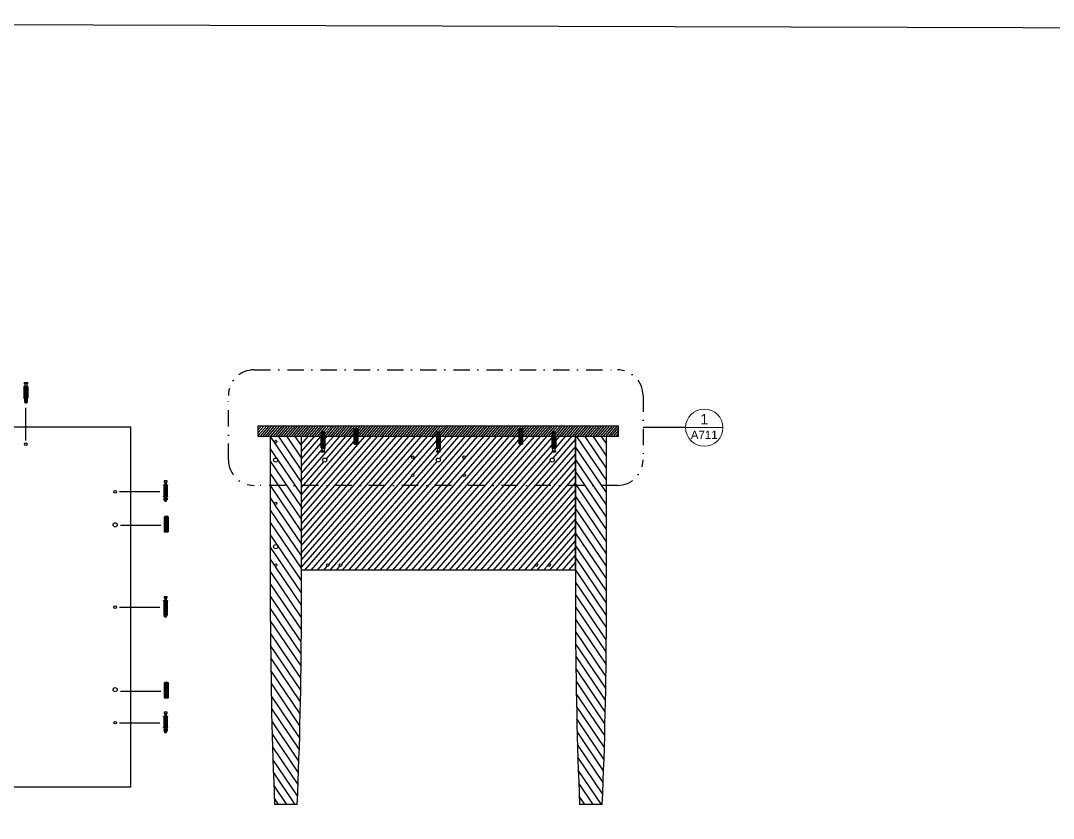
# Model space of a CAD drawing. Header units: millimetres. Extents: x -69 to 1786, y -423 to 409.
# Drawn here: x 188.2 to 388.9, y -85.3 to 69.6 of the extents above; entities that cross this region are included whole.
import ezdxf
from ezdxf.enums import TextEntityAlignment as Align

# ---------------------------------------------------------------- set-up
doc = ezdxf.new("R2010")
doc.units = ezdxf.units.MM
doc.header["$LTSCALE"] = 0.5
doc.linetypes.add('TRATTOPUNTO2', pattern=[12.7, 6.35, -3.175, 0, -3.175])
doc.layers.add('A-ANNO-SYMB', color=202, linetype='Continuous', lineweight=18)
for name, color, linetype in [('ALTRE LINEE', 70, 'Continuous'), ('CONTRONO SEZIONI', 26, 'Continuous'), ('G-ANNO-GEOMETRY', 7, 'Continuous'), ('linee sezionate', 5, 'Continuous'), ('SIMBOLI', 201, 'Continuous'), ('viti', 240, 'Continuous')]:
    doc.layers.add(name, color=color, linetype=linetype)
doc.styles.add('ARIAL', font='arial.ttf')
doc.styles.get("Standard").update_dxf_attribs({"font": 'arial.ttf'})

# ---------------------------------------------------------------- blocks, each defined once
blk = doc.blocks.new('DETAGLI')
at = {"layer": 'A-ANNO-SYMB', "linetype": 'Continuous'}
blk.add_line((486.66, 356.17), (504.76, 356.17), dxfattribs=at)
blk.add_circle((495.71, 356.17), 9.05, dxfattribs=at)
for tag, p in [('TAVOLA', (495.71, 362.76)), ('SEZIONE', (495.71, 354.67))]:
    blk.add_attdef(tag, text='', height=5, dxfattribs=at).set_placement(p, align=Align.TOP_CENTER)

msp = doc.modelspace()

# ---------------------------------------------------------------- hatches: boundary and pattern name
at = {"layer": 'ALTRE LINEE'}
h = msp.add_hatch(dxfattribs=at)
h.set_pattern_fill('ANSI31', color=256, scale=0.12, angle=184)
h.set_pattern_definition([(229, (-46.7089, 201.66654), (0.28754435, -0.2499585), [])])
h.paths.add_polyline_path([(269.19, -10.28), (269.19, -10.35), (269.1, -10.32), (269.1, -10.39), (269.19, -10.41), (269.19, -10.49), (269.1, -10.46), (269.1, -10.53), (269.19, -10.55), (269.19, -10.63), (269.1, -10.61), (269.1, -10.67), (269.19, -10.69), (269.19, -10.77), (269.1, -10.75), (269.1, -10.81), (269.19, -10.83), (269.19, -10.93), (269.1, -10.91), (269.1, -10.97), (269.19, -11), (269.19, -11.13), (269.02, -11.13), (253.79, -11.13), (253.79, -9.77), (253.67, -9.62), (253.11, -9.62), (252.99, -9.77), (252.99, -11.13), (247.26, -11.13), (247.26, -11.07), (247.18, -11.05), (247.18, -10.95), (247.26, -10.97), (247.26, -10.91), (247.18, -10.89), (247.18, -10.81), (247.26, -10.83), (247.26, -10.77), (247.18, -10.74), (247.18, -10.66), (247.26, -10.69), (247.26, -10.62), (247.18, -10.6), (247.18, -10.52), (247.26, -10.55), (247.26, -10.48), (247.18, -10.46), (247.18, -10.28, 0.427564), (246.77, -10.28), (246.77, -10.35), (246.68, -10.32), (246.68, -10.39), (246.77, -10.41), (246.77, -10.49), (246.68, -10.46), (246.68, -10.53), (246.77, -10.55), (246.77, -10.63), (246.68, -10.61), (246.68, -10.67), (246.77, -10.69), (246.77, -10.77), (246.68, -10.75), (246.68, -10.81), (246.77, -10.83), (246.77, -10.93), (246.68, -10.91), (246.68, -10.97), (246.77, -11), (246.77, -11.13), (246.6, -11.13), (234.4, -11.13), (234.4, -9.08), (304.4, -9.08), (304.4, -11.13), (292.1, -11.13), (292.1, -11.07), (292.02, -11.05), (292.02, -10.95), (292.1, -10.97), (292.1, -10.91), (292.02, -10.89), (292.02, -10.81), (292.1, -10.83), (292.1, -10.77), (292.02, -10.74), (292.02, -10.66), (292.1, -10.69), (292.1, -10.62), (292.02, -10.6), (292.02, -10.52), (292.1, -10.55), (292.1, -10.48), (292.02, -10.46), (292.02, -10.28, 0.427564), (291.61, -10.28), (291.61, -10.35), (291.52, -10.32), (291.52, -10.39), (291.61, -10.41), (291.61, -10.49), (291.52, -10.46), (291.52, -10.53), (291.61, -10.55), (291.61, -10.63), (291.52, -10.61), (291.52, -10.67), (291.61, -10.69), (291.61, -10.77), (291.52, -10.75), (291.52, -10.81), (291.61, -10.83), (291.61, -10.93), (291.52, -10.91), (291.52, -10.97), (291.61, -11), (291.61, -11.13), (291.44, -11.13), (285.82, -11.13), (285.82, -9.77), (285.7, -9.62), (285.14, -9.62), (285.02, -9.77), (285.02, -11.13), (269.68, -11.13), (269.68, -11.07), (269.6, -11.05), (269.6, -10.95), (269.68, -10.97), (269.68, -10.91), (269.6, -10.89), (269.6, -10.81), (269.68, -10.83), (269.68, -10.77), (269.6, -10.74), (269.6, -10.66), (269.68, -10.69), (269.68, -10.62), (269.6, -10.6), (269.6, -10.52), (269.68, -10.55), (269.68, -10.48), (269.6, -10.46), (269.6, -10.28, 0.427564)])
h = msp.add_hatch(dxfattribs=at)
h.set_pattern_fill('ANSI31', color=256, scale=0.42, angle=79)
h.set_pattern_definition([(124, (-46.7089, 201.6665), (-1.1055216, -0.7456837), [])])
h.paths.add_polyline_path([(242.78, -47.13, -0.009912), (241.98, -82.63), (237.58, -82.63, -0.009914), (236.78, -47.13), (236.78, -11.13), (242.78, -11.13)])
h.paths.add_polyline_path([(238.18, -32.54, 1), (237.38, -32.54, 1)], flags=16)
h.paths.add_polyline_path([(237.54, -36.13, 1), (238.02, -36.13, 1)], flags=16)
h.paths.add_polyline_path([(238.02, -24.13, 1), (237.54, -24.13, 1)], flags=16)
h.paths.add_polyline_path([(238.18, -15.73, 1), (237.38, -15.73, 1)], flags=16)
h.paths.add_polyline_path([(238.02, -12.13, 1), (237.54, -12.13, 1)], flags=16)
h.paths.add_polyline_path([(302.03, -47.13, -0.009914), (301.23, -82.63), (296.83, -82.63, -0.009912), (296.03, -47.13), (296.03, -11.13), (302.03, -11.13)])
h = msp.add_hatch(dxfattribs=at)
h.set_pattern_fill('ANSI31', color=256, scale=0.29, angle=184)
h.set_pattern_definition([(229, (-46.7089, 201.6665), (0.6948988, -0.6040664), [])])
h.paths.add_polyline_path([(296.03, -37.13), (242.78, -37.13), (242.78, -11.13), (246.6, -11.13), (246.6, -11.19), (246.64, -11.19), (246.64, -13.33), (246.6, -13.33), (246.6, -13.42), (246.8, -13.42), (246.8, -13.94), (246.69, -13.94), (246.69, -14.17), (247.28, -14.17), (247.28, -13.94), (247.17, -13.94), (247.17, -13.42), (247.37, -13.42), (247.37, -13.33), (247.34, -13.33), (247.34, -11.19), (247.37, -11.19), (252.99, -11.18), (252.99, -12.5), (253.11, -12.65), (253.67, -12.65), (253.79, -12.5), (253.79, -11.13), (269.02, -11.13), (269.02, -11.19), (269.06, -11.19), (269.06, -13.33), (269.02, -13.33), (269.02, -13.42), (269.22, -13.42), (269.22, -13.94), (269.11, -13.94), (269.11, -14.17), (269.7, -14.17), (269.7, -13.94), (269.59, -13.94), (269.59, -13.42), (269.79, -13.42), (269.79, -13.33), (269.76, -13.33), (269.76, -11.19), (269.79, -11.19), (285.02, -11.16), (285.02, -12.5), (285.14, -12.65), (285.7, -12.65), (285.82, -12.5), (285.82, -11.13), (291.44, -11.13), (291.44, -11.19), (291.48, -11.19), (291.48, -13.33), (291.44, -13.33), (291.44, -13.42), (291.64, -13.42), (291.64, -13.94), (291.53, -13.94), (291.53, -14.17), (292.12, -14.17), (292.12, -13.94), (292.01, -13.94), (292.01, -13.42), (292.21, -13.42), (292.21, -13.33), (292.18, -13.33), (292.18, -11.19), (292.21, -11.19), (296.03, -11.17)])
h.paths.add_polyline_path([(264.65, -18.67, 1), (264.16, -18.67, 1)], flags=16)
h.paths.add_polyline_path([(264.65, -15.16, 1), (264.16, -15.16, 1)], flags=16)
h.paths.add_polyline_path([(269.8, -15.73, 1), (269, -15.73, 1)], flags=16)
h.paths.add_polyline_path([(274.65, -18.67, 1), (274.16, -18.67, 1)], flags=16)
h.paths.add_polyline_path([(274.65, -15.16, 1), (274.16, -15.16, 1)], flags=16)
h.paths.add_polyline_path([(250.13, -36.13, 1), (250.61, -36.13, 1)], flags=16)
h.paths.add_polyline_path([(247.7, -15.73, 1), (246.9, -15.73, 1)], flags=16)
h.paths.add_polyline_path([(247.63, -36.13, 1), (248.11, -36.13, 1)], flags=16)
h.paths.add_polyline_path([(288.2, -36.13, 1), (288.68, -36.13, 1)], flags=16)
h.paths.add_polyline_path([(291.91, -15.73, 1), (291.11, -15.73, 1)], flags=16)
h.paths.add_polyline_path([(290.7, -36.13, 1), (291.18, -36.13, 1)], flags=16)

# ---------------------------------------------------------------- linework, layer by layer
for p, q in [((296.03, -37.13), (296.03, -11.13)), ((296.03, -27.52), (296.03, -23.58))]:
    msp.add_line(p, q, dxfattribs=at)
at = {"layer": 'CONTRONO SEZIONI', "linetype": 'TRATTOPUNTO2', "lineweight": -3}
for points in [[(233.61, 1.8), (304.16, 1.8)], [(228.61, -15.66), (228.61, -3.2)], [(309.16, -3.2), (309.16, -15.66)], [(304.16, -20.66), (233.61, -20.66)]]:
    msp.add_lwpolyline(points, dxfattribs=at)
for centre, start, end in [((233.61, -3.2), 90, 180), ((304.16, -3.2), 0, 90), ((233.61, -15.66), 180, 270), ((304.16, -15.66), 270, 0)]:
    msp.add_arc(centre, 5, start, end, dxfattribs=at)
at = {"layer": 'G-ANNO-GEOMETRY'}
msp.add_lwpolyline([(-68.62, 69.61), (473.33, 68), (473.96, -423.05), (-67.99, -421.44)], close=True, dxfattribs=at)
at = {"layer": 'linee sezionate'}
for p, q in [((69.59, -9.26), (209.59, -9.26)), ((209.59, -9.26), (209.59, -79.26)), ((234.4, -9.08), (304.4, -9.08)), ((234.4, -11.13), (234.4, -9.08)), ((304.4, -11.13), (304.4, -9.08)), ((253.79, -11.13), (234.4, -11.13)), ((236.78, -47.13), (236.78, -11.13)), ((242.78, -47.13), (242.78, -11.13)), ((285.82, -11.13), (253.79, -11.13)), ((304.4, -11.13), (285.82, -11.13)), ((296.03, -11.13), (296.03, -47.13)), ((302.03, -47.13), (302.03, -11.13)), ((296.03, -37.13), (242.78, -37.13)), ((209.59, -79.26), (69.59, -79.26)), ((241.98, -82.63), (237.58, -82.63)), ((301.23, -82.63), (296.83, -82.63))]:
    msp.add_line(p, q, dxfattribs=at)
for centre, start, end in [((1132.33, -44.7), 180.15499, 182.42692), ((-652.78, -44.7), 357.57308, 359.84501), ((1191.59, -44.7), 180.15499, 182.42692), ((-593.52, -44.7), 357.57308, 359.84501)]:
    msp.add_arc(centre, 895.56, start, end, dxfattribs=at)
at = {"layer": 'SIMBOLI'}
for p, q in [((189.24, -11.91), (189.24, -5.61)), ((207.44, -21.81), (215.27, -21.81)), ((207.62, -28.36), (215.45, -28.36)), ((207.44, -44.3), (215.27, -44.3)), ((207.62, -60.58), (215.45, -60.58)), ((207.44, -66.76), (215.27, -66.76))]:
    msp.add_line(p, q, dxfattribs=at)
at = {"layer": 'SIMBOLI', "lineweight": -3}
msp.add_line((317.42, -9.43), (309.16, -9.43), dxfattribs=at)
at = {"layer": 'viti'}
for p, q in [((189.65, -1.43), (188.87, -1.43)), ((188.87, -1.43), (188.87, -1.51)), ((188.87, -1.51), (189.65, -1.51)), ((189.65, -1.51), (189.65, -1.43)), ((189.03, -3.73), (188.98, -3.73)), ((188.98, -3.73), (188.98, -3.78)), ((188.98, -3.78), (189.51, -3.92)), ((189.03, -3.89), (188.98, -3.89)), ((188.98, -3.89), (188.98, -3.94)), ((188.98, -3.94), (189.51, -4.09)), ((189.56, -3.87), (189.03, -3.73)), ((189.56, -4.04), (189.03, -3.89)), ((189.07, -4.56), (189.07, -3.72)), ((189.48, -3.72), (189.48, -4.56)), ((189.56, -3.92), (189.51, -3.92)), ((189.56, -3.92), (189.56, -3.87)), ((189.03, -4.03), (188.98, -4.03)), ((188.98, -4.03), (188.98, -4.08)), ((188.98, -4.08), (189.51, -4.23)), ((189.03, -4.17), (188.98, -4.17)), ((188.98, -4.17), (188.98, -4.22)), ((188.98, -4.22), (189.51, -4.37)), ((189.03, -4.31), (188.98, -4.31)), ((188.98, -4.31), (188.98, -4.36)), ((188.98, -4.36), (189.51, -4.51)), ((189.56, -4.18), (189.03, -4.03)), ((189.56, -4.32), (189.03, -4.17)), ((189.56, -4.46), (189.03, -4.31)), ((189.56, -4.09), (189.51, -4.09)), ((189.56, -4.23), (189.51, -4.23)), ((189.56, -4.37), (189.51, -4.37)), ((189.56, -4.51), (189.51, -4.51)), ((189.56, -4.09), (189.56, -4.04)), ((189.56, -4.23), (189.56, -4.18)), ((189.56, -4.37), (189.56, -4.32)), ((189.56, -4.51), (189.56, -4.46)), ((252.99, -9.77), (253.11, -9.62)), ((253.79, -9.77), (252.99, -9.77)), ((252.99, -9.77), (252.99, -12.5)), ((253.11, -9.62), (253.67, -9.62)), ((253.11, -12.4), (253.11, -9.86)), ((253.25, -12.4), (253.25, -9.86)), ((253.39, -9.62), (253.64, -9.62)), ((253.39, -12.4), (253.39, -9.86)), ((253.53, -12.4), (253.53, -9.86)), ((253.67, -9.62), (253.79, -9.77)), ((253.67, -12.4), (253.67, -9.86)), ((253.79, -12.5), (253.79, -9.77)), ((285.02, -9.77), (285.14, -9.62)), ((285.82, -9.77), (285.02, -9.77)), ((285.02, -9.77), (285.02, -12.5)), ((285.14, -9.62), (285.7, -9.62)), ((285.14, -12.4), (285.14, -9.86)), ((285.28, -12.4), (285.28, -9.86)), ((285.42, -9.62), (285.67, -9.62)), ((285.42, -12.4), (285.42, -9.86)), ((285.56, -12.4), (285.56, -9.86)), ((285.7, -9.62), (285.82, -9.77)), ((285.7, -12.4), (285.7, -9.86)), ((285.82, -12.5), (285.82, -9.77)), ((246.68, -10.34), (246.68, -10.39)), ((246.68, -10.34), (246.73, -10.34)), ((246.68, -10.39), (247.21, -10.53)), ((246.68, -10.48), (246.68, -10.53)), ((246.68, -10.48), (246.73, -10.48)), ((246.68, -10.53), (247.21, -10.67)), ((246.68, -10.62), (246.68, -10.67)), ((246.68, -10.62), (246.73, -10.62)), ((246.68, -10.67), (247.21, -10.81)), ((246.68, -10.76), (246.68, -10.81)), ((246.68, -10.76), (246.73, -10.76)), ((246.68, -10.81), (247.21, -10.96)), ((246.68, -10.92), (246.68, -10.97)), ((246.68, -10.92), (246.73, -10.92)), ((246.68, -10.97), (247.21, -11.12)), ((247.26, -10.48), (246.73, -10.34)), ((247.26, -10.62), (246.73, -10.48)), ((247.26, -10.77), (246.73, -10.62)), ((247.26, -10.91), (246.73, -10.76)), ((247.26, -11.07), (246.73, -10.92)), ((246.77, -11.13), (246.77, -10.28)), ((247.18, -10.28), (247.18, -11.13)), ((247.21, -10.53), (247.26, -10.53)), ((247.21, -10.67), (247.26, -10.67)), ((247.21, -10.81), (247.26, -10.81)), ((247.21, -10.96), (247.26, -10.96)), ((247.21, -11.12), (247.26, -11.12)), ((247.26, -10.53), (247.26, -10.48)), ((247.26, -10.67), (247.26, -10.62)), ((247.26, -10.81), (247.26, -10.77)), ((247.26, -10.96), (247.26, -10.91)), ((247.26, -11.12), (247.26, -11.07)), ((269.1, -10.34), (269.1, -10.39)), ((269.1, -10.34), (269.15, -10.34)), ((269.1, -10.39), (269.63, -10.53)), ((269.1, -10.48), (269.1, -10.53)), ((269.1, -10.48), (269.15, -10.48)), ((269.1, -10.53), (269.63, -10.67)), ((269.1, -10.62), (269.1, -10.67)), ((269.1, -10.62), (269.15, -10.62)), ((269.1, -10.67), (269.63, -10.81)), ((269.1, -10.76), (269.1, -10.81)), ((269.1, -10.76), (269.15, -10.76)), ((269.1, -10.81), (269.63, -10.96)), ((269.1, -10.92), (269.1, -10.97)), ((269.1, -10.92), (269.15, -10.92)), ((269.1, -10.97), (269.63, -11.12)), ((269.68, -10.48), (269.15, -10.34)), ((269.68, -10.62), (269.15, -10.48)), ((269.68, -10.77), (269.15, -10.62)), ((269.68, -10.91), (269.15, -10.76)), ((269.68, -11.07), (269.15, -10.92)), ((269.19, -11.13), (269.19, -10.28)), ((269.6, -10.28), (269.6, -11.13)), ((269.63, -10.53), (269.68, -10.53)), ((269.63, -10.67), (269.68, -10.67)), ((269.63, -10.81), (269.68, -10.81)), ((269.63, -10.96), (269.68, -10.96)), ((269.63, -11.12), (269.68, -11.12)), ((269.68, -10.53), (269.68, -10.48)), ((269.68, -10.67), (269.68, -10.62)), ((269.68, -10.81), (269.68, -10.77)), ((269.68, -10.96), (269.68, -10.91)), ((269.68, -11.12), (269.68, -11.07)), ((291.52, -10.34), (291.52, -10.39)), ((291.52, -10.34), (291.57, -10.34)), ((291.52, -10.39), (292.05, -10.53)), ((291.52, -10.48), (291.52, -10.53)), ((291.52, -10.48), (291.57, -10.48)), ((291.52, -10.53), (292.05, -10.67)), ((291.52, -10.62), (291.52, -10.67)), ((291.52, -10.62), (291.57, -10.62)), ((291.52, -10.67), (292.05, -10.81)), ((291.52, -10.76), (291.52, -10.81)), ((291.52, -10.76), (291.57, -10.76)), ((291.52, -10.81), (292.05, -10.96)), ((291.52, -10.92), (291.52, -10.97)), ((291.52, -10.92), (291.57, -10.92)), ((291.52, -10.97), (292.05, -11.12)), ((292.1, -10.48), (291.57, -10.34)), ((292.1, -10.62), (291.57, -10.48)), ((292.1, -10.77), (291.57, -10.62)), ((292.1, -10.91), (291.57, -10.76)), ((292.1, -11.07), (291.57, -10.92)), ((291.61, -11.13), (291.61, -10.28)), ((292.02, -10.28), (292.02, -11.13)), ((292.05, -10.53), (292.1, -10.53)), ((292.05, -10.67), (292.1, -10.67)), ((292.05, -10.81), (292.1, -10.81)), ((292.05, -10.96), (292.1, -10.96)), ((292.05, -11.12), (292.1, -11.12)), ((292.1, -10.53), (292.1, -10.48)), ((292.1, -10.67), (292.1, -10.62)), ((292.1, -10.81), (292.1, -10.77)), ((292.1, -10.96), (292.1, -10.91)), ((292.1, -11.12), (292.1, -11.07)), ((247.37, -13.33), (246.6, -13.33)), ((246.6, -13.33), (246.6, -13.42)), ((246.6, -13.42), (247.37, -13.42)), ((247.37, -13.42), (247.37, -13.33)), ((252.99, -12.5), (253.11, -12.65)), ((253.79, -12.5), (252.99, -12.5)), ((253.11, -12.65), (253.67, -12.65)), ((253.67, -12.65), (253.79, -12.5)), ((269.79, -13.33), (269.02, -13.33)), ((269.02, -13.33), (269.02, -13.42)), ((269.02, -13.42), (269.79, -13.42)), ((269.79, -13.42), (269.79, -13.33)), ((285.02, -12.5), (285.14, -12.65)), ((285.82, -12.5), (285.02, -12.5)), ((285.14, -12.65), (285.7, -12.65)), ((285.7, -12.65), (285.82, -12.5)), ((292.21, -13.33), (291.44, -13.33)), ((291.44, -13.33), (291.44, -13.42)), ((291.44, -13.42), (292.21, -13.42)), ((292.21, -13.42), (292.21, -13.33)), ((216.1, -19.76), (216.1, -19.99)), ((216.69, -19.76), (216.1, -19.76)), ((216.1, -19.99), (216.69, -19.99)), ((216.22, -19.99), (216.22, -20.51)), ((216.58, -20.51), (216.58, -19.99)), ((216.69, -19.99), (216.69, -19.76)), ((216.01, -20.51), (216.79, -20.51)), ((216.01, -20.59), (216.01, -20.51)), ((216.79, -20.59), (216.01, -20.59)), ((216.05, -20.59), (216.05, -22.74)), ((216.16, -22.74), (216.16, -20.59)), ((216.22, -20.51), (216.58, -20.51)), ((216.35, -20.59), (216.35, -22.74)), ((216.45, -22.74), (216.45, -20.59)), ((216.64, -20.59), (216.64, -22.74)), ((216.75, -22.74), (216.75, -20.59)), ((216.79, -20.51), (216.79, -20.59)), ((216.01, -22.74), (216.79, -22.74)), ((216.01, -22.8), (216.01, -22.74)), ((216.79, -22.8), (216.01, -22.8)), ((216.05, -22.74), (216.16, -22.74)), ((216.1, -22.95), (216.63, -22.81)), ((216.1, -23), (216.1, -22.95)), ((216.1, -23.12), (216.63, -22.97)), ((216.1, -23), (216.14, -23)), ((216.1, -23.26), (216.63, -23.11)), ((216.1, -23.17), (216.1, -23.12)), ((216.1, -23.17), (216.14, -23.17)), ((216.1, -23.4), (216.63, -23.25)), ((216.1, -23.31), (216.1, -23.26)), ((216.1, -23.31), (216.14, -23.31)), ((216.1, -23.54), (216.63, -23.39)), ((216.1, -23.45), (216.1, -23.4)), ((216.1, -23.45), (216.14, -23.45)), ((216.1, -23.59), (216.1, -23.54)), ((216.1, -23.59), (216.14, -23.59)), ((216.67, -22.86), (216.14, -23)), ((216.67, -23.02), (216.14, -23.17)), ((216.67, -23.16), (216.14, -23.31)), ((216.67, -23.3), (216.14, -23.45)), ((216.67, -23.44), (216.14, -23.59)), ((216.18, -22.8), (216.18, -23.64)), ((216.35, -22.74), (216.45, -22.74)), ((216.59, -23.64), (216.59, -22.8)), ((216.63, -22.81), (216.67, -22.81)), ((216.63, -22.97), (216.67, -22.97)), ((216.63, -23.11), (216.67, -23.11)), ((216.63, -23.25), (216.67, -23.25)), ((216.63, -23.39), (216.67, -23.39)), ((216.64, -22.74), (216.75, -22.74)), ((216.67, -22.81), (216.67, -22.86)), ((216.67, -22.97), (216.67, -23.02)), ((216.67, -23.11), (216.67, -23.16)), ((216.67, -23.25), (216.67, -23.3)), ((216.67, -23.39), (216.67, -23.44)), ((216.79, -22.74), (216.79, -22.8)), ((216.26, -26.72), (216.14, -26.87)), ((216.14, -26.87), (216.94, -26.87)), ((216.14, -26.87), (216.14, -29.59)), ((216.82, -26.72), (216.26, -26.72)), ((216.26, -26.97), (216.26, -29.51)), ((216.4, -26.97), (216.4, -29.5)), ((216.54, -26.97), (216.54, -29.5)), ((216.68, -26.97), (216.68, -29.5)), ((216.94, -26.87), (216.82, -26.72)), ((216.82, -26.97), (216.82, -29.5)), ((216.94, -29.59), (216.94, -26.87)), ((216.14, -29.59), (216.94, -29.59)), ((216.26, -29.74), (216.14, -29.59)), ((216.82, -29.74), (216.26, -29.74)), ((216.54, -29.74), (216.29, -29.74)), ((216.94, -29.59), (216.82, -29.74)), ((216.01, -43), (216.79, -43)), ((216.01, -43.09), (216.01, -43)), ((216.79, -43.09), (216.01, -43.09)), ((216.79, -43), (216.79, -43.09)), ((216.1, -45.45), (216.63, -45.3)), ((216.1, -45.5), (216.1, -45.45)), ((216.1, -45.61), (216.63, -45.47)), ((216.1, -45.5), (216.14, -45.5)), ((216.1, -45.66), (216.1, -45.61)), ((216.1, -45.75), (216.63, -45.61)), ((216.1, -45.66), (216.14, -45.66)), ((216.1, -45.8), (216.1, -45.75)), ((216.1, -45.9), (216.63, -45.75)), ((216.1, -45.8), (216.14, -45.8)), ((216.1, -46.04), (216.63, -45.89)), ((216.1, -45.95), (216.1, -45.9)), ((216.1, -45.95), (216.14, -45.95)), ((216.1, -46.09), (216.1, -46.04)), ((216.1, -46.09), (216.14, -46.09)), ((216.67, -45.35), (216.14, -45.5)), ((216.67, -45.52), (216.14, -45.66)), ((216.67, -45.66), (216.14, -45.8)), ((216.67, -45.8), (216.14, -45.95)), ((216.67, -45.94), (216.14, -46.09)), ((216.18, -45.29), (216.18, -46.14)), ((216.59, -46.14), (216.59, -45.29)), ((216.63, -45.3), (216.67, -45.3)), ((216.63, -45.47), (216.67, -45.47)), ((216.63, -45.61), (216.67, -45.61)), ((216.63, -45.75), (216.67, -45.75)), ((216.63, -45.89), (216.67, -45.89)), ((216.67, -45.3), (216.67, -45.35)), ((216.67, -45.47), (216.67, -45.52)), ((216.67, -45.61), (216.67, -45.66)), ((216.67, -45.75), (216.67, -45.8)), ((216.67, -45.89), (216.67, -45.94)), ((216.26, -58.93), (216.14, -59.08)), ((216.14, -59.08), (216.94, -59.08)), ((216.14, -59.08), (216.14, -61.81)), ((216.82, -58.93), (216.26, -58.93)), ((216.26, -59.18), (216.26, -61.73)), ((216.4, -59.18), (216.4, -61.72)), ((216.54, -59.18), (216.54, -61.72)), ((216.68, -59.18), (216.68, -61.72)), ((216.94, -59.08), (216.82, -58.93)), ((216.82, -59.18), (216.82, -61.72)), ((216.94, -61.81), (216.94, -59.08)), ((216.14, -61.81), (216.94, -61.81)), ((216.26, -61.96), (216.14, -61.81)), ((216.82, -61.96), (216.26, -61.96)), ((216.54, -61.96), (216.29, -61.96)), ((216.94, -61.81), (216.82, -61.96)), ((216.01, -65.45), (216.79, -65.45)), ((216.01, -65.54), (216.01, -65.45)), ((216.79, -65.54), (216.01, -65.54)), ((216.79, -65.45), (216.79, -65.54)), ((216.1, -67.9), (216.63, -67.76)), ((216.1, -67.95), (216.1, -67.9)), ((216.1, -68.06), (216.63, -67.92)), ((216.1, -67.95), (216.14, -67.95)), ((216.1, -68.11), (216.1, -68.06)), ((216.1, -68.21), (216.63, -68.06)), ((216.1, -68.11), (216.14, -68.11)), ((216.1, -68.35), (216.63, -68.2)), ((216.1, -68.26), (216.1, -68.21)), ((216.67, -67.81), (216.14, -67.95)), ((216.67, -67.97), (216.14, -68.11)), ((216.67, -68.11), (216.14, -68.26)), ((216.18, -67.74), (216.18, -68.59)), ((216.59, -68.59), (216.59, -67.74)), ((216.63, -67.76), (216.67, -67.76)), ((216.63, -67.92), (216.67, -67.92)), ((216.63, -68.06), (216.67, -68.06)), ((216.63, -68.2), (216.67, -68.2)), ((216.67, -67.76), (216.67, -67.81)), ((216.67, -67.92), (216.67, -67.97)), ((216.67, -68.06), (216.67, -68.11)), ((216.67, -68.2), (216.67, -68.25)), ((216.1, -68.26), (216.14, -68.26)), ((216.1, -68.49), (216.63, -68.34)), ((216.1, -68.4), (216.1, -68.35)), ((216.1, -68.4), (216.14, -68.4)), ((216.1, -68.54), (216.1, -68.49)), ((216.1, -68.54), (216.14, -68.54)), ((216.67, -68.25), (216.14, -68.4)), ((216.67, -68.39), (216.14, -68.54)), ((216.63, -68.34), (216.67, -68.34)), ((216.67, -68.34), (216.67, -68.39))]:
    msp.add_line(p, q, dxfattribs=at)
for points in [[(189.02, -1.51), (189.02, -3.66), (188.91, -3.66), (188.91, -1.51)], [(189.56, -0.68), (189.56, -0.91), (188.97, -0.91), (188.97, -0.68), (189.56, -0.68)], [(189.44, -0.91), (189.44, -1.43), (189.08, -1.43), (189.08, -0.91)], [(189.31, -1.51), (189.31, -3.66), (189.21, -3.66), (189.21, -1.51)], [(189.61, -1.51), (189.61, -3.66), (189.5, -3.66), (189.5, -1.51)], [(189.65, -3.66), (188.87, -3.66), (188.87, -3.72), (189.65, -3.72), (189.65, -3.66)], [(246.6, -11.19), (247.37, -11.19), (247.37, -11.13), (246.6, -11.13), (246.6, -11.19)], [(246.64, -13.33), (246.64, -11.19), (246.74, -11.19), (246.74, -13.33)], [(246.94, -13.33), (246.94, -11.19), (247.04, -11.19), (247.04, -13.33)], [(247.23, -13.33), (247.23, -11.19), (247.34, -11.19), (247.34, -13.33)], [(269.02, -11.19), (269.79, -11.19), (269.79, -11.13), (269.02, -11.13), (269.02, -11.19)], [(269.06, -13.33), (269.06, -11.19), (269.16, -11.19), (269.16, -13.33)], [(269.35, -13.33), (269.35, -11.19), (269.46, -11.19), (269.46, -13.33)], [(269.65, -13.33), (269.65, -11.19), (269.76, -11.19), (269.76, -13.33)], [(291.44, -11.19), (292.21, -11.19), (292.21, -11.13), (291.44, -11.13), (291.44, -11.19)], [(291.48, -13.33), (291.48, -11.19), (291.58, -11.19), (291.58, -13.33)], [(291.78, -13.33), (291.78, -11.19), (291.88, -11.19), (291.88, -13.33)], [(292.07, -13.33), (292.07, -11.19), (292.18, -11.19), (292.18, -13.33)], [(246.69, -14.17), (246.69, -13.94), (247.28, -13.94), (247.28, -14.17), (246.69, -14.17)], [(246.8, -13.94), (246.8, -13.42), (247.17, -13.42), (247.17, -13.94)], [(269.11, -14.17), (269.11, -13.94), (269.7, -13.94), (269.7, -14.17), (269.11, -14.17)], [(269.22, -13.94), (269.22, -13.42), (269.59, -13.42), (269.59, -13.94)], [(291.53, -14.17), (291.53, -13.94), (292.12, -13.94), (292.12, -14.17), (291.53, -14.17)], [(291.64, -13.94), (291.64, -13.42), (292.01, -13.42), (292.01, -13.94)], [(216.05, -43.09), (216.05, -45.24), (216.16, -45.24), (216.16, -43.09)], [(216.1, -42.26), (216.1, -42.49), (216.69, -42.49), (216.69, -42.26), (216.1, -42.26)], [(216.22, -42.49), (216.22, -43), (216.58, -43), (216.58, -42.49)], [(216.35, -43.09), (216.35, -45.24), (216.45, -45.24), (216.45, -43.09)], [(216.64, -43.09), (216.64, -45.24), (216.75, -45.24), (216.75, -43.09)], [(216.01, -45.24), (216.79, -45.24), (216.79, -45.29), (216.01, -45.29), (216.01, -45.24)], [(216.05, -65.54), (216.05, -67.69), (216.16, -67.69), (216.16, -65.54)], [(216.1, -64.71), (216.1, -64.94), (216.69, -64.94), (216.69, -64.71), (216.1, -64.71)], [(216.22, -64.94), (216.22, -65.45), (216.58, -65.45), (216.58, -64.94)], [(216.35, -65.54), (216.35, -67.69), (216.45, -67.69), (216.45, -65.54)], [(216.64, -65.54), (216.64, -67.69), (216.75, -67.69), (216.75, -65.54)], [(216.01, -67.69), (216.79, -67.69), (216.79, -67.74), (216.01, -67.74), (216.01, -67.69)]]:
    msp.add_lwpolyline(points, dxfattribs=at)
for centre, radius in [((237.78, -12.13), 0.24), ((189.24, -12.63), 0.25), ((237.78, -15.73), 0.4), ((247.3, -15.73), 0.4), ((264.4, -15.16), 0.24), ((269.4, -15.73), 0.4), ((274.4, -15.16), 0.24), ((291.51, -15.73), 0.4), ((264.4, -18.67), 0.24), ((274.4, -18.67), 0.24), ((206.59, -21.89), 0.25), ((237.78, -24.13), 0.24), ((206.59, -28.3), 0.401), ((237.78, -32.54), 0.4), ((237.78, -36.13), 0.24), ((247.87, -36.13), 0.24), ((250.37, -36.13), 0.24), ((288.44, -36.13), 0.24), ((290.94, -36.13), 0.24), ((206.59, -44.31), 0.25), ((206.59, -60.33), 0.401), ((206.59, -66.73), 0.251)]:
    msp.add_circle(centre, radius, dxfattribs=at)
for centre, start, end in [((189.27, -4.37), 223.7004, 316.2996), ((246.97, -10.48), 43.7004, 136.2996), ((269.39, -10.48), 43.7004, 136.2996), ((291.81, -10.48), 43.7004, 136.2996), ((216.39, -23.45), 223.7004, 316.2996), ((216.39, -45.94), 223.7004, 316.2996), ((216.39, -68.39), 223.7004, 316.2996)]:
    msp.add_arc(centre, 0.285, start, end, dxfattribs=at)

# ---------------------------------------------------------------- block references
at = {"layer": 'SIMBOLI'}
ref = msp.add_blockref('DETAGLI', (122.76, -151.9), dxfattribs=dict(at, xscale=0.4, yscale=0.4, zscale=0.4))
ref.add_attrib('SEZIONE', 'A711', dxfattribs={"layer": 'A-ANNO-SYMB', "linetype": 'Continuous', "height": 1.6, "style": 'ARIAL'}).set_placement((321.04, -10.03), align=Align.TOP_CENTER)
ref.add_attrib('TAVOLA', '1', dxfattribs={"layer": 'A-ANNO-SYMB', "linetype": 'Continuous', "height": 2, "style": 'ARIAL'}).set_placement((321.04, -6.79), align=Align.TOP_CENTER)

doc.saveas('drawing.dxf')
